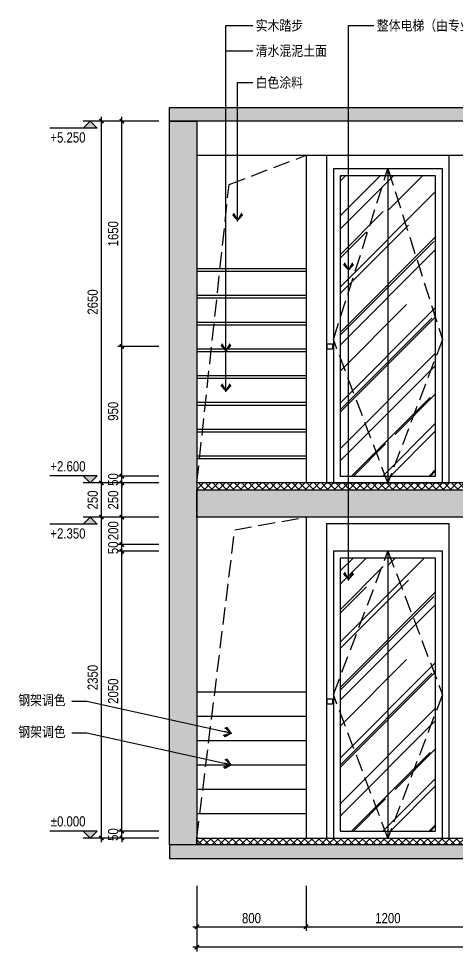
# Model space of a CAD drawing. Extents: x 468514 to 728049, y -74127 to 69080.
# Drawn here: x 507269 to 510485, y 37811 to 44641 of the extents above; entities that cross this region are included whole.
import ezdxf
from ezdxf.enums import TextEntityAlignment as Align

# ---------------------------------------------------------------- set-up
doc = ezdxf.new("R2010")
doc.units = 0
doc.header["$LTSCALE"] = 500
doc.header["$MEASUREMENT"] = 0
doc.linetypes.add('DASH', pattern=[0.35, 0.25, -0.1])
doc.layers.get('Defpoints').update_dxf_attribs({"color": 229})
for name, color, linetype in [('E 立面填充', 250, 'Continuous'), ('E 立面墙体', 245, 'Continuous'), ('E 立面材料分格线', 8, 'Continuous'), ('E 立面材料类别线', 154, 'Continuous'), ('E 立面标注尺寸', 9, 'Continuous'), ('E 立面装饰完成线', 225, 'Continuous'), ('E 立面门', 107, 'Continuous')]:
    doc.layers.add(name, color=color, linetype=linetype)
doc.styles.add('PDC DIM', font='PMingLiU-ExtB.ttf', dxfattribs={"width": 0.85})
doc.styles.add('Xref-标准套房C$0$黑体', font='simhei.ttf')
doc.dimstyles.new('PDC-A2', dxfattribs={"dimscale": 0, "dimtxt": 2.5, "dimasz": 1, "dimexe": 1, "dimexo": 1, "dimgap": 0.7, "dimtad": 1, "dimdec": 0, "dimtxsty": 'PDC DIM', "dimblk": 'ARCHTICK', "dimcen": 1, "dimdle": 1, "dimclrd": 8, "dimclre": 8, "dimclrt": 9, "dimadec": 0, "dimazin": 0, "dimtfac": 1, "dimtdec": 0, "dimtix": 1, "dimtmove": 2, "dimatfit": 3, "dimldrblk": 'PDC A2 T R', "dimfxl": 10, "dimfxlon": 1, "dimarcsym": 0})

# ---------------------------------------------------------------- blocks, each defined once
blk = doc.blocks.new('_ArchTick')
at = {"color": 0, "linetype": 'ByBlock', "const_width": 0.4}
blk.add_lwpolyline([(-0.5, -0.5), (0.5, 0.5)], dxfattribs=at)
blk = doc.blocks.new('*D1241')
at = {"layer": 'Defpoints', "color": 0, "transparency": 16777216}
for p in [(508025.7, 38691), (508325.7, 38691), (508325.7, 38641)]:
    blk.add_point(p, dxfattribs=at)
at = {"layer": 'E 立面标注尺寸', "color": 8, "lineweight": -2, "transparency": 16777216}
for p, q in [((508295.7, 38691), (507995.7, 38691)), ((508025.7, 38691), (508025.7, 38721)), ((508025.7, 38641), (508025.7, 38691)), ((508295.7, 38641), (507995.7, 38641)), ((508025.7, 38641), (508025.7, 38611))]:
    blk.add_line(p, q, dxfattribs=at)
at = {"layer": 'E 立面标注尺寸', "color": 8, "lineweight": -2, "transparency": 16777216, "xscale": 29.99999882274668, "yscale": 29.99999882274668, "zscale": 29.99999882274668}
for p, rotation in [((508025.7, 38691), 270), ((508025.7, 38641), 90)]:
    blk.add_blockref('_ArchTick', p, dxfattribs=dict(at, rotation=rotation))
at = {"layer": 'E 立面标注尺寸', "color": 9, "transparency": 16777216, "insert": (507962.2, 38666), "char_height": 75, "attachment_point": 5, "rotation": 90, "style": 'PDC DIM'}
blk.add_mtext('50', dxfattribs=at)
blk = doc.blocks.new('PDC A2 T R')
at = {"color": 0, "linetype": 'ByBlock'}
blk.add_line((0, 0), (-2, 0), dxfattribs=at)
for points in [[(-2.15, 0.89), (-1.49, 1.35), (-0.6, 0), (0, 0)], [(-2.15, -0.89), (-1.49, -1.35), (-0.6, 0), (0, 0)]]:
    blk.add_solid(points, dxfattribs=at)
blk = doc.blocks.new('*D1242')
at = {"layer": 'Defpoints', "color": 0, "transparency": 16777216}
for p in [(508025.7, 40741), (508325.7, 40741), (508325.7, 38691)]:
    blk.add_point(p, dxfattribs=at)
at = {"layer": 'E 立面标注尺寸', "color": 8, "lineweight": -2, "transparency": 16777216}
for p, q in [((508295.7, 40741), (507995.7, 40741)), ((508025.7, 38661), (508025.7, 40771)), ((508295.7, 38691), (507995.7, 38691))]:
    blk.add_line(p, q, dxfattribs=at)
at = {"layer": 'E 立面标注尺寸', "color": 8, "lineweight": -2, "transparency": 16777216, "xscale": 29.99999882274668, "yscale": 29.99999882274668, "zscale": 29.99999882274668}
for p, rotation in [((508025.7, 40741), 90), ((508025.7, 38691), 270)]:
    blk.add_blockref('_ArchTick', p, dxfattribs=dict(at, rotation=rotation))
at = {"layer": 'E 立面标注尺寸', "color": 9, "transparency": 16777216, "insert": (507962.2, 39716), "char_height": 75, "attachment_point": 5, "rotation": 90, "style": 'PDC DIM'}
blk.add_mtext('2050', dxfattribs=at)
blk = doc.blocks.new('*D1243')
at = {"layer": 'Defpoints', "color": 0, "transparency": 16777216}
for p in [(508025.7, 40791), (508325.7, 40791), (508325.7, 40741)]:
    blk.add_point(p, dxfattribs=at)
at = {"layer": 'E 立面标注尺寸', "color": 8, "lineweight": -2, "transparency": 16777216}
for p, q in [((508295.7, 40791), (507995.7, 40791)), ((508025.7, 40791), (508025.7, 40821)), ((508025.7, 40741), (508025.7, 40791)), ((508295.7, 40741), (507995.7, 40741)), ((508025.7, 40741), (508025.7, 40711))]:
    blk.add_line(p, q, dxfattribs=at)
at = {"layer": 'E 立面标注尺寸', "color": 8, "lineweight": -2, "transparency": 16777216, "xscale": 29.99999882274668, "yscale": 29.99999882274668, "zscale": 29.99999882274668}
for p, rotation in [((508025.7, 40791), 270), ((508025.7, 40741), 90)]:
    blk.add_blockref('_ArchTick', p, dxfattribs=dict(at, rotation=rotation))
at = {"layer": 'E 立面标注尺寸', "color": 9, "transparency": 16777216, "insert": (507962.2, 40766), "char_height": 75, "attachment_point": 5, "rotation": 90, "style": 'PDC DIM'}
blk.add_mtext('50', dxfattribs=at)
blk = doc.blocks.new('*D1244')
at = {"layer": 'Defpoints', "color": 0}
for p in [(508025.7, 40991), (508325.7, 40991), (508325.7, 40791)]:
    blk.add_point(p, dxfattribs=at)
at = {"layer": 'E 立面标注尺寸', "color": 8, "lineweight": -2}
for p, q in [((508295.7, 40991), (507995.7, 40991)), ((508025.7, 40761), (508025.7, 41021)), ((508295.7, 40791), (507995.7, 40791))]:
    blk.add_line(p, q, dxfattribs=at)
at = {"layer": 'E 立面标注尺寸', "color": 8, "lineweight": -2, "xscale": 29.99999882274668, "yscale": 29.99999882274668, "zscale": 29.99999882274668}
for p, rotation in [((508025.7, 40991), 90), ((508025.7, 40791), 270)]:
    blk.add_blockref('_ArchTick', p, dxfattribs=dict(at, rotation=rotation))
at = {"layer": 'E 立面标注尺寸', "color": 9, "insert": (507962.9, 40891), "char_height": 75, "attachment_point": 5, "rotation": 90, "style": 'PDC DIM'}
blk.add_mtext('200', dxfattribs=at)
blk = doc.blocks.new('*D1245')
at = {"layer": 'Defpoints', "color": 0}
for p in [(508025.7, 41241), (508325.7, 41241), (508325.7, 40991)]:
    blk.add_point(p, dxfattribs=at)
at = {"layer": 'E 立面标注尺寸', "color": 8, "lineweight": -2}
for p, q in [((508025.7, 40961), (508025.7, 41271)), ((508295.7, 41241), (507995.7, 41241)), ((508295.7, 40991), (507995.7, 40991))]:
    blk.add_line(p, q, dxfattribs=at)
at = {"layer": 'E 立面标注尺寸', "color": 8, "lineweight": -2, "xscale": 29.99999882274668, "yscale": 29.99999882274668, "zscale": 29.99999882274668}
for p, rotation in [((508025.7, 41241), 90), ((508025.7, 40991), 270)]:
    blk.add_blockref('_ArchTick', p, dxfattribs=dict(at, rotation=rotation))
at = {"layer": 'E 立面标注尺寸', "color": 9, "insert": (507962.2, 41116), "char_height": 75, "attachment_point": 5, "rotation": 90, "style": 'PDC DIM'}
blk.add_mtext('250', dxfattribs=at)
blk = doc.blocks.new('*D1246')
at = {"layer": 'Defpoints', "color": 0}
for p in [(508025.7, 42241), (508325.7, 42241), (508325.7, 41291)]:
    blk.add_point(p, dxfattribs=at)
at = {"layer": 'E 立面标注尺寸', "color": 8, "lineweight": -2}
for p, q in [((508295.7, 42241), (507995.7, 42241)), ((508025.7, 41261), (508025.7, 42271)), ((508295.7, 41291), (507995.7, 41291))]:
    blk.add_line(p, q, dxfattribs=at)
at = {"layer": 'E 立面标注尺寸', "color": 8, "lineweight": -2, "xscale": 29.99999882274668, "yscale": 29.99999882274668, "zscale": 29.99999882274668}
for p, rotation in [((508025.7, 42241), 90), ((508025.7, 41291), 270)]:
    blk.add_blockref('_ArchTick', p, dxfattribs=dict(at, rotation=rotation))
at = {"layer": 'E 立面标注尺寸', "color": 9, "insert": (507961.7, 41766), "char_height": 75, "attachment_point": 5, "rotation": 90, "style": 'PDC DIM'}
blk.add_mtext('950', dxfattribs=at)
blk = doc.blocks.new('*D1247')
at = {"layer": 'Defpoints', "color": 0}
for p in [(508025.7, 43891), (508325.7, 43891), (508325.7, 42241)]:
    blk.add_point(p, dxfattribs=at)
at = {"layer": 'E 立面标注尺寸', "color": 8, "lineweight": -2}
for p, q in [((508025.7, 42211), (508025.7, 43921)), ((508295.7, 43891), (507995.7, 43891)), ((508295.7, 42241), (507995.7, 42241))]:
    blk.add_line(p, q, dxfattribs=at)
at = {"layer": 'E 立面标注尺寸', "color": 8, "lineweight": -2, "xscale": 29.99999882274668, "yscale": 29.99999882274668, "zscale": 29.99999882274668}
for p, rotation in [((508025.7, 43891), 90), ((508025.7, 42241), 270)]:
    blk.add_blockref('_ArchTick', p, dxfattribs=dict(at, rotation=rotation))
at = {"layer": 'E 立面标注尺寸', "color": 9, "insert": (507962.2, 43066), "char_height": 75, "attachment_point": 5, "rotation": 90, "style": 'PDC DIM'}
blk.add_mtext('1650', dxfattribs=at)
blk = doc.blocks.new('*D1248')
at = {"layer": 'Defpoints', "color": 0}
for p in [(507875.7, 40991), (508325.7, 40991), (508325.7, 38641)]:
    blk.add_point(p, dxfattribs=at)
at = {"layer": 'E 立面标注尺寸', "color": 8, "lineweight": -2}
for p, q in [((508175.7, 40991), (507845.7, 40991)), ((507875.7, 38611), (507875.7, 41021)), ((508175.7, 38641), (507845.7, 38641))]:
    blk.add_line(p, q, dxfattribs=at)
at = {"layer": 'E 立面标注尺寸', "color": 8, "lineweight": -2, "xscale": 29.99999882274668, "yscale": 29.99999882274668, "zscale": 29.99999882274668}
for p, rotation in [((507875.7, 40991), 90), ((507875.7, 38641), 270)]:
    blk.add_blockref('_ArchTick', p, dxfattribs=dict(at, rotation=rotation))
at = {"layer": 'E 立面标注尺寸', "color": 9, "insert": (507812.2, 39816), "char_height": 75, "attachment_point": 5, "rotation": 90, "style": 'PDC DIM'}
blk.add_mtext('2350', dxfattribs=at)
blk = doc.blocks.new('*D1249')
at = {"layer": 'Defpoints', "color": 0}
for p in [(507875.7, 41241), (508325.7, 41241), (508325.7, 40991)]:
    blk.add_point(p, dxfattribs=at)
at = {"layer": 'E 立面标注尺寸', "color": 8, "lineweight": -2}
for p, q in [((507875.7, 40961), (507875.7, 41271)), ((508175.7, 41241), (507845.7, 41241)), ((508175.7, 40991), (507845.7, 40991))]:
    blk.add_line(p, q, dxfattribs=at)
at = {"layer": 'E 立面标注尺寸', "color": 8, "lineweight": -2, "xscale": 29.99999882274668, "yscale": 29.99999882274668, "zscale": 29.99999882274668}
for p, rotation in [((507875.7, 41241), 90), ((507875.7, 40991), 270)]:
    blk.add_blockref('_ArchTick', p, dxfattribs=dict(at, rotation=rotation))
at = {"layer": 'E 立面标注尺寸', "color": 9, "insert": (507812.2, 41116), "char_height": 75, "attachment_point": 5, "rotation": 90, "style": 'PDC DIM'}
blk.add_mtext('250', dxfattribs=at)
blk = doc.blocks.new('*D1250')
at = {"layer": 'Defpoints', "color": 0}
for p in [(507875.7, 43891), (508325.7, 43891), (508325.7, 41241)]:
    blk.add_point(p, dxfattribs=at)
at = {"layer": 'E 立面标注尺寸', "color": 8, "lineweight": -2}
for p, q in [((507875.7, 41211), (507875.7, 43921)), ((508175.7, 43891), (507845.7, 43891)), ((508175.7, 41241), (507845.7, 41241))]:
    blk.add_line(p, q, dxfattribs=at)
at = {"layer": 'E 立面标注尺寸', "color": 8, "lineweight": -2, "xscale": 29.99999882274668, "yscale": 29.99999882274668, "zscale": 29.99999882274668}
for p, rotation in [((507875.7, 43891), 90), ((507875.7, 41241), 270)]:
    blk.add_blockref('_ArchTick', p, dxfattribs=dict(at, rotation=rotation))
at = {"layer": 'E 立面标注尺寸', "color": 9, "insert": (507812.2, 42566), "char_height": 75, "attachment_point": 5, "rotation": 90, "style": 'PDC DIM'}
blk.add_mtext('2650', dxfattribs=at)
blk = doc.blocks.new('*D1254')
at = {"layer": 'Defpoints', "color": 0, "transparency": 16777216}
for p in [(508575.7, 38441), (509375.7, 38441), (509375.7, 37991)]:
    blk.add_point(p, dxfattribs=at)
at = {"layer": 'E 立面标注尺寸', "color": 8, "lineweight": -2, "transparency": 16777216}
for p, q in [((508575.7, 38291), (508575.7, 37961)), ((509375.7, 38291), (509375.7, 37961)), ((508545.7, 37991), (509405.7, 37991))]:
    blk.add_line(p, q, dxfattribs=at)
at = {"layer": 'E 立面标注尺寸', "color": 8, "lineweight": -2, "transparency": 16777216, "xscale": 29.99999882274668, "yscale": 29.99999882274668, "zscale": 29.99999882274668, "rotation": 180}
blk.add_blockref('_ArchTick', (508575.7, 37991), dxfattribs=at)
at = {"layer": 'E 立面标注尺寸', "color": 8, "lineweight": -2, "transparency": 16777216, "xscale": 29.99999882274668, "yscale": 29.99999882274668, "zscale": 29.99999882274668}
blk.add_blockref('_ArchTick', (509375.7, 37991), dxfattribs=at)
at = {"layer": 'E 立面标注尺寸', "color": 9, "transparency": 16777216, "insert": (508975.7, 38053.8), "char_height": 75, "attachment_point": 5, "style": 'PDC DIM'}
blk.add_mtext('800', dxfattribs=at)
blk = doc.blocks.new('*D1255')
at = {"layer": 'Defpoints', "color": 0, "transparency": 16777216}
for p in [(509375.7, 38441), (510575.7, 38441), (510575.7, 37991)]:
    blk.add_point(p, dxfattribs=at)
at = {"layer": 'E 立面标注尺寸', "color": 8, "lineweight": -2, "transparency": 16777216}
for p, q in [((509375.7, 38291), (509375.7, 37961)), ((510575.7, 38291), (510575.7, 37961)), ((509345.7, 37991), (510605.7, 37991))]:
    blk.add_line(p, q, dxfattribs=at)
at = {"layer": 'E 立面标注尺寸', "color": 8, "lineweight": -2, "transparency": 16777216, "xscale": 29.99999882274668, "yscale": 29.99999882274668, "zscale": 29.99999882274668, "rotation": 180}
blk.add_blockref('_ArchTick', (509375.7, 37991), dxfattribs=at)
at = {"layer": 'E 立面标注尺寸', "color": 8, "lineweight": -2, "transparency": 16777216, "xscale": 29.99999882274668, "yscale": 29.99999882274668, "zscale": 29.99999882274668}
blk.add_blockref('_ArchTick', (510575.7, 37991), dxfattribs=at)
at = {"layer": 'E 立面标注尺寸', "color": 9, "transparency": 16777216, "insert": (509975.7, 38053.8), "char_height": 75, "attachment_point": 5, "style": 'PDC DIM'}
blk.add_mtext('1200', dxfattribs=at)
blk = doc.blocks.new('*D1260')
at = {"layer": 'Defpoints', "color": 0, "transparency": 16777216}
for p in [(508575.7, 38441), (515875.7, 38441), (508575.7, 37841)]:
    blk.add_point(p, dxfattribs=at)
at = {"layer": 'E 立面标注尺寸', "color": 8, "lineweight": -2, "transparency": 16777216}
for p, q in [((508575.7, 38141), (508575.7, 37811)), ((515875.7, 38141), (515875.7, 37811)), ((515905.7, 37841), (508545.7, 37841))]:
    blk.add_line(p, q, dxfattribs=at)
at = {"layer": 'E 立面标注尺寸', "color": 8, "lineweight": -2, "transparency": 16777216, "xscale": 29.99999882274668, "yscale": 29.99999882274668, "zscale": 29.99999882274668, "rotation": 180}
blk.add_blockref('_ArchTick', (508575.7, 37841), dxfattribs=at)
at = {"layer": 'E 立面标注尺寸', "color": 8, "lineweight": -2, "transparency": 16777216, "xscale": 29.99999882274668, "yscale": 29.99999882274668, "zscale": 29.99999882274668}
blk.add_blockref('_ArchTick', (515875.7, 37841), dxfattribs=at)
at = {"layer": 'E 立面标注尺寸', "color": 9, "transparency": 16777216, "insert": (512225.7, 37903.8), "char_height": 75, "attachment_point": 5, "style": 'PDC DIM'}
blk.add_mtext('7300', dxfattribs=at)
blk = doc.blocks.new('*D1282')
at = {"layer": 'Defpoints', "color": 0}
for p in [(508025.7, 41291), (508325.7, 41291), (508325.7, 41241)]:
    blk.add_point(p, dxfattribs=at)
at = {"layer": 'E 立面标注尺寸', "color": 8, "lineweight": -2}
for p, q in [((508295.7, 41291), (507995.7, 41291)), ((508025.7, 41291), (508025.7, 41321)), ((508025.7, 41241), (508025.7, 41291)), ((508295.7, 41241), (507995.7, 41241)), ((508025.7, 41241), (508025.7, 41211))]:
    blk.add_line(p, q, dxfattribs=at)
at = {"layer": 'E 立面标注尺寸', "color": 8, "lineweight": -2, "xscale": 29.99999882274668, "yscale": 29.99999882274668, "zscale": 29.99999882274668}
for p, rotation in [((508025.7, 41291), 270), ((508025.7, 41241), 90)]:
    blk.add_blockref('_ArchTick', p, dxfattribs=dict(at, rotation=rotation))
at = {"layer": 'E 立面标注尺寸', "color": 9, "insert": (507962.2, 41266), "char_height": 75, "attachment_point": 5, "rotation": 90, "style": 'PDC DIM'}
blk.add_mtext('50', dxfattribs=at)
blk = doc.blocks.new('A$C37DB5113')
blk.add_hatch(color=256).paths.add_polyline_path([(150, 75), (75, 0), (0, 75)])
for p, q in [((0, 75), (510, 75)), ((0, 75), (75, 0)), ((150, 75), (75, 0)), ((0, 0), (150, 0))]:
    blk.add_line(p, q)
blk.add_lwpolyline([(150, 75), (75, 0), (0, 75), (150, 75)])
at = {"style": 'Xref-标准套房C$0$黑体', "width": 0.8}
blk.add_attdef('%%P0.000', text='', height=105, dxfattribs=at).set_placement((510, 75), align=Align.BOTTOM_RIGHT)

msp = doc.modelspace()

# ---------------------------------------------------------------- hatches: boundary and pattern name
at = {"layer": 'E 立面填充'}
h = msp.add_hatch(color=256, dxfattribs=at)
h.dxf.hatch_style = 1
h.paths.add_polyline_path([(516075.7, 43891), (508375.7, 43891), (508375.7, 43991), (516075.7, 43991)])
h = msp.add_hatch(dxfattribs=at)
h.set_pattern_fill('钢筋混凝土', color=256, scale=10, pattern_type=2)
h.set_pattern_definition([(45, (15211.906, 0), (-35.355339, 35.355339), []), (50, (15211.906, 0), (71.726018, -6.2752135), [7.5, -82.5]), (355, (15211.906, 0), (-13.875133, 75.219213), [6, -66]), (100.4514, (15217.88, -0.52), (57.850938, 68.943954), [6.374019, -70.114211]), (46.1842, (15211.91, 20), (106.724105, -16.551901), [11.25, -123.75]), (96.6356, (15220.8, 18.62), (93.46627, 97.411787), [9.56103, -105.1713]), (351.1842, (15211.91, 20), (93.466195, 97.41186), [9, -99]), (21, (15221.906, 15), (59.690705, -40.261889), [7.5, -82.5]), (326, (15221.906, 15), (24.331533, 72.515005), [6, -66]), (71.4514, (15226.88, 11.645), (84.022263, 32.25305), [6.374019, -70.114211]), (37.5, (15211.906, 0), (1.2159855, 33.2893854), [0.5, -65.2, 0.5, -67, 0.5, -66.25]), (7.5, (15211.906, 0), (26.3069537, 39.4411712), [0.5, -38.2, 0.5, -63.7, 0.5, -25.25]), (327.5, (15189.606, 0), (53.3822436, -2.2554872), [0.5, -25, 0.5, -78, 0.5, -103.5]), (317.5, (15179.606, 0), (58.318617, 10.0104982), [0.5, -32.5, 0.5, -51.8, 0.5, -73.5])])
h.paths.add_polyline_path([(508375.7, 43891), (508575.7, 43891), (508575.7, 38591), (508375.7, 38591)])
h = msp.add_hatch(dxfattribs=at)
h.set_pattern_fill('AR-RROOF', color=256, scale=300, angle=45)
h.set_pattern_definition([(45, (-1327.3, 39566), (254.55844, 678.82251), [4500, -600, 1500, -300]), (45, (-1151.2, 39954.2), (-494.26764, 70.00357), [900, -99, 1800, -225]), (45, (-1401.53, 39852.38), (960.958116, 1245.21504), [2400, -420, 1200, -300])])
h.paths.add_polyline_path([(509625.7, 41291), (510325.7, 41291), (510325.7, 43491), (509625.7, 43491)])
h = msp.add_hatch(dxfattribs=at)
h.set_pattern_fill('ANSI37', color=256, scale=300)
h.set_pattern_definition([(45, (9511.906, -250), (-26.5165043, 26.5165043), []), (135, (9511.906, -250), (-26.5165043, -26.5165043), [])])
h.paths.add_polyline_path([(508575.7, 41191), (515875.7, 41191), (515875.7, 41241), (508575.7, 41241)])
h = msp.add_hatch(dxfattribs=at)
h.set_pattern_fill('钢筋混凝土', color=256, scale=10, pattern_type=2)
h.set_pattern_definition([(45, (0, -200), (-35.355339, 35.355339), []), (50, (0, -200), (71.726018, -6.2752135), [7.5, -82.5]), (355, (0, -200), (-13.875133, 75.219213), [6, -66]), (100.4514, (5.98, -200.52), (57.850938, 68.943954), [6.374019, -70.114211]), (46.1842, (0, -180), (106.724105, -16.551901), [11.25, -123.75]), (96.6356, (8.89, -181.38), (93.46627, 97.411787), [9.561029, -105.1713]), (351.1842, (0, -180), (93.466195, 97.41186), [9, -99]), (21, (10, -185), (59.690705, -40.261889), [7.5, -82.5]), (326, (10, -185), (24.331533, 72.515005), [6, -66]), (71.4514, (14.974, -188.355), (84.022263, 32.25305), [6.374019, -70.114211]), (37.5, (0, -200), (1.2159855, 33.2893854), [0.5, -65.2, 0.5, -67, 0.5, -66.25]), (7.5, (0, -200), (26.3069537, 39.4411712), [0.5, -38.2, 0.5, -63.7, 0.5, -25.25]), (327.5, (-22.3, -200), (53.3822436, -2.2554872), [0.5, -25, 0.5, -78, 0.5, -103.5]), (317.5, (-32.3, -200), (58.318617, 10.0104982), [0.5, -32.5, 0.5, -51.8, 0.5, -73.5])])
h.paths.add_polyline_path([(511575.7, 40991), (508575.7, 40991), (508575.7, 41191), (511575.7, 41191)])
h = msp.add_hatch(dxfattribs=at)
h.set_pattern_fill('AR-RROOF', color=256, scale=300, angle=45)
h.set_pattern_definition([(45, (-1327.3, 36966), (254.55844, 678.82251), [4500, -600, 1500, -300]), (45, (-1151.2, 37354.2), (-494.26764, 70.00357), [900, -99, 1800, -225]), (45, (-1401.53, 37252.38), (960.958116, 1245.21504), [2400, -420, 1200, -300])])
h.paths.add_polyline_path([(509625.7, 38691), (510325.7, 38691), (510325.7, 40691), (509625.7, 40691)])
h = msp.add_hatch(color=256, dxfattribs=at)
h.dxf.hatch_style = 1
h.paths.add_polyline_path([(508375.7, 38491), (516075.7, 38491), (516075.7, 38591), (508375.7, 38591)])
h = msp.add_hatch(dxfattribs=at)
h.set_pattern_fill('ANSI37', color=256, scale=300)
h.set_pattern_definition([(45, (14911.906, 0), (-26.5165043, 26.5165043), []), (135, (14911.906, 0), (-26.5165043, -26.5165043), [])])
h.paths.add_polyline_path([(515875.7, 38591), (508575.7, 38591), (508575.7, 38641), (515875.7, 38641)])

# ---------------------------------------------------------------- linework, layer by layer
at = {"layer": 'E 立面墙体'}
for points in [[(516075.7, 43891), (508375.7, 43891), (508375.7, 43991), (516075.7, 43991)], [(508375.7, 43891), (508575.7, 43891), (508575.7, 38591), (508375.7, 38591)], [(511575.7, 40991), (508575.7, 40991), (508575.7, 41191), (511575.7, 41191)], [(508375.7, 38491), (516075.7, 38491), (516075.7, 38591), (508375.7, 38591)]]:
    msp.add_lwpolyline(points, close=True, dxfattribs=at)
at = {"layer": 'E 立面材料分格线', "linetype": 'DASH'}
for points in [[(508575.7, 41241), (508811.5, 43426), (509375.7, 43641)], [(509975.7, 43541), (510375.7, 42291), (509975.7, 41241), (509575.7, 42291), (509975.7, 43541)], [(508575.7, 38641), (508853, 40897.5), (509375.7, 40991)], [(509975.7, 40741), (510375.7, 39691), (509975.7, 38641), (509575.7, 39691), (509975.7, 40741)]]:
    msp.add_lwpolyline(points, dxfattribs=at)
at = {"layer": 'E 立面材料类别线'}
for p, q in [((508575.7, 43641), (511375.7, 43641)), ((509375.7, 43641), (509375.7, 41241)), ((509375.7, 42809), (508575.7, 42809)), ((509375.7, 42789), (508575.7, 42789)), ((509375.7, 42613), (508575.7, 42613)), ((509375.7, 42593), (508575.7, 42593)), ((509375.7, 42417), (508575.7, 42417)), ((509375.7, 42397), (508575.7, 42397)), ((509375.7, 42221), (508575.7, 42221)), ((509375.7, 42201), (508575.7, 42201)), ((509375.7, 42025), (508575.7, 42025)), ((509375.7, 42005), (508575.7, 42005)), ((509375.7, 41829), (508575.7, 41829)), ((509375.7, 41809), (508575.7, 41809)), ((509375.7, 41633), (508575.7, 41633)), ((509375.7, 41613), (508575.7, 41613)), ((509375.7, 41437), (508575.7, 41437)), ((509375.7, 41417), (508575.7, 41417)), ((509375.7, 40991), (509375.7, 38641)), ((509375.7, 39709), (508575.7, 39709)), ((509375.7, 39531), (508575.7, 39531)), ((509375.7, 39353), (508575.7, 39353)), ((509375.7, 39175), (508575.7, 39175)), ((509375.7, 38997), (508575.7, 38997)), ((509375.7, 38819), (508575.7, 38819))]:
    msp.add_line(p, q, dxfattribs=at)
at = {"layer": 'E 立面装饰完成线'}
for points in [[(508575.7, 41191), (515875.7, 41191), (515875.7, 41241), (508575.7, 41241)], [(515875.7, 38591), (508575.7, 38591), (508575.7, 38641), (515875.7, 38641)]]:
    msp.add_lwpolyline(points, close=True, dxfattribs=at)
at = {"layer": 'E 立面门'}
for p, q in [((509975.7, 43541), (509975.7, 41241)), ((509975.7, 40741), (509975.7, 38641))]:
    msp.add_line(p, q, dxfattribs=at)
msp.add_lwpolyline([(509525.7, 43641), (509525.7, 41241), (510425.7, 41241), (510425.7, 43641)], dxfattribs=at)
for points in [[(509575.7, 41241), (510375.7, 41241), (510375.7, 43541), (509575.7, 43541)], [(509625.7, 41291), (510325.7, 41291), (510325.7, 43491), (509625.7, 43491)], [(509530.7, 42261), (509570.7, 42261), (509570.7, 42221), (509530.7, 42221)], [(509525.7, 38641), (510425.7, 38641), (510425.7, 40941), (509525.7, 40941)], [(509575.7, 38641), (510375.7, 38641), (510375.7, 40741), (509575.7, 40741)], [(509625.7, 38691), (510325.7, 38691), (510325.7, 40691), (509625.7, 40691)], [(509530.7, 39661), (509570.7, 39661), (509570.7, 39621), (509530.7, 39621)]]:
    msp.add_lwpolyline(points, close=True, dxfattribs=at)

# ---------------------------------------------------------------- block references
at = {"layer": 'E 立面标注尺寸'}
ref = msp.add_blockref('A$C37DB5113', (507845.7, 43891), dxfattribs=dict(at, xscale=0.6836043956309368, yscale=0.6836043956309368, zscale=0.6836043956309368, rotation=180))
ref.add_attrib('%%P0.000', '+5.250', dxfattribs={"layer": '0', "height": 75, "rotation": 0, "style": 'PDC DIM', "width": 0.85}).set_placement((507759.2, 43711.1), align=Align.BOTTOM_RIGHT)
ref = msp.add_blockref('A$C37DB5113', (507845.7, 41241), dxfattribs=dict(at, xscale=-0.6836043956309368, yscale=0.6836043956354843, zscale=0.6836043956331337))
ref.add_attrib('%%P0.000', '+2.600', dxfattribs={"layer": '0', "height": 75, "rotation": 360, "style": 'PDC DIM', "width": 0.85}).set_placement((507759.2, 41302.8), align=Align.BOTTOM_RIGHT)
ref = msp.add_blockref('A$C37DB5113', (507845.7, 40991), dxfattribs=dict(at, xscale=0.6836043956309368, yscale=0.6836043956309368, zscale=0.6836043956309368, rotation=180))
ref.add_attrib('%%P0.000', '+2.350', dxfattribs={"layer": '0', "height": 75, "rotation": 0, "style": 'PDC DIM', "width": 0.85}).set_placement((507759.2, 40811.1), align=Align.BOTTOM_RIGHT)
ref = msp.add_blockref('A$C37DB5113', (507845.7, 38641), dxfattribs=dict(at, xscale=-0.6836043956309368, yscale=0.6836043956354843, zscale=0.6836043956331337))
ref.add_attrib('%%P0.000', '%%p0.000', dxfattribs={"layer": '0', "height": 75, "rotation": 360, "style": 'PDC DIM', "width": 0.85}).set_placement((507759.2, 38702.8), align=Align.BOTTOM_RIGHT)

# ---------------------------------------------------------------- texts
at = {"layer": 'E 立面标注尺寸', "color": 9, "char_height": 75, "style": 'PDC DIM'}
for s, insert, attachment_point in [('{\\fSimSun|b0|i0|c134|p2;实木踏步}', (509006.6, 44628.5), 1), ('{\\fPMingLiU|b0|i0|c136|p18;整体电梯（由专业厂家定制）}', (509894.3, 44628.5), 1), ('{\\fSimSun|b0|i0|c134|p2;清水混泥土面}', (509006.6, 44443.2), 1), ('白色涂料', (509005.9, 44210.9), 1), ('{\\fSimSun|b0|i0|c134|p2;钢架调色}', (507614.1, 39687.9), 3), ('{\\fSimSun|b0|i0|c134|p2;钢架调色}', (507614.1, 39455.9), 3)]:
    msp.add_mtext(s, dxfattribs=dict(at, insert=insert, attachment_point=attachment_point))

# ---------------------------------------------------------------- dimensions: what is measured, and where the dimension line sits
at = {"layer": 'E 立面标注尺寸'}
for base, p1, p2, picture, middle in [((507875.7, 43891), (508325.7, 41241), (508325.7, 43891), '*D1250', (507812.2, 42566)), ((508025.7, 43891), (508325.7, 42241), (508325.7, 43891), '*D1247', (507962.2, 43066)), ((508025.7, 42241), (508325.7, 41291), (508325.7, 42241), '*D1246', (507961.7, 41766)), ((508025.7, 41291), (508325.7, 41241), (508325.7, 41291), '*D1282', (507962.2, 41266)), ((507875.7, 41241), (508325.7, 40991), (508325.7, 41241), '*D1249', (507812.2, 41116)), ((508025.7, 41241), (508325.7, 40991), (508325.7, 41241), '*D1245', (507962.2, 41116)), ((507875.7, 40991), (508325.7, 38641), (508325.7, 40991), '*D1248', (507812.2, 39816)), ((508025.7, 40991), (508325.7, 40791), (508325.7, 40991), '*D1244', (507962.9, 40891)), ((508025.7, 40791), (508325.7, 40741), (508325.7, 40791), '*D1243', (507962.2, 40766)), ((508025.7, 40741), (508325.7, 38691), (508325.7, 40741), '*D1242', (507962.2, 39716)), ((508025.7, 38691), (508325.7, 38641), (508325.7, 38691), '*D1241', (507962.2, 38666))]:
    dim = msp.add_linear_dim(base=base, p1=p1, p2=p2, angle=90, dimstyle='PDC-A2', override={"dimscale": 29.999999}, dxfattribs=at)
    dim.commit()
    dim.dimension.update_dxf_attribs({"geometry": picture, "text_midpoint": middle})
for base, p1, p2, picture, middle in [((509375.7, 37991), (508575.7, 38441), (509375.7, 38441), '*D1254', (508975.7, 38053.8)), ((508575.7, 37841), (515875.7, 38441), (508575.7, 38441), '*D1260', (512225.7, 37903.8)), ((510575.7, 37991), (509375.7, 38441), (510575.7, 38441), '*D1255', (509975.7, 38053.8))]:
    dim = msp.add_linear_dim(base=base, p1=p1, p2=p2, dimstyle='PDC-A2', override={"dimscale": 29.999999}, dxfattribs=at)
    dim.commit()
    dim.dimension.update_dxf_attribs({"geometry": picture, "text_midpoint": middle})

# ---------------------------------------------------------------- leaders
at = {"layer": 'E 立面标注尺寸', "annotation_type": 0, "has_hookline": 1, "hookline_direction": 0}
for points, text_width in [([(508788.7, 42201), (508788.7, 44591), (508985.6, 44591)], 354.4), ([(509687.3, 42793.3), (509687.3, 44591), (509873.3, 44591)], 1129.7), ([(509687.3, 40527.6), (509687.3, 44591), (509873.3, 44591)], 1129.7), ([(508788.7, 41907.1), (508788.7, 44405.7), (508985.6, 44405.7)], 539.6), ([(508874.2, 43156.4), (508874.2, 44173.4), (508984.9, 44173.4)], 344.7)]:
    msp.add_leader(points, dimstyle='PDC-A2', override={"dimscale": 29.999999, "dimtad": 0}, dxfattribs=dict(at, text_width=text_width))
at = {"layer": 'E 立面标注尺寸'}
for points in [[(508832.9, 39407), (507768.4, 39640.6), (507657.8, 39640.6)], [(508832.9, 39175), (507768.4, 39408.5), (507657.8, 39408.5)]]:
    msp.add_leader(points, dimstyle='PDC-A2', override={"dimscale": 29.999999, "dimtad": 0}, dxfattribs=at)

doc.saveas('drawing.dxf')
